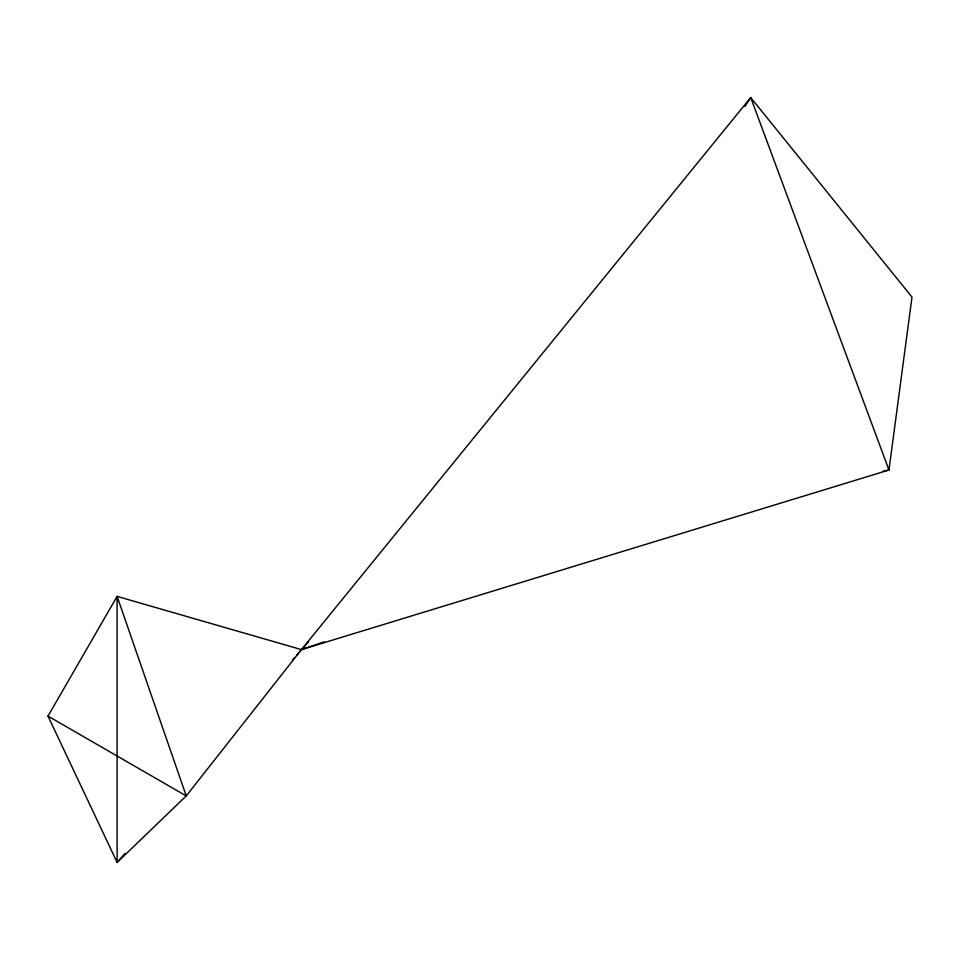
<?xml version="1.0" encoding="UTF-8"?>
<svg xmlns="http://www.w3.org/2000/svg" width="960" height="960" viewBox="0 0 960 960"><rect width="100%" height="100%" fill="white"/><g stroke="black" fill="none" stroke-linecap="round" stroke-linejoin="round"><path stroke-width="1.44" d="M48 716.112L117.12 596.388L301.44 649.608L888.96 470.028L912 297.096L750.72 97.56L301.44 649.608L186.24 795.924L117.12 862.44L48 716.112L186.24 795.924L117.12 596.388L117.12 862.44L124.968 853.38M745.032 106.332L750.72 97.56L888.96 470.028L883.08 471.156M292.62 659.796L294.576 657.528M296.532 655.26L308.532 641.868M304.032 648.108L301.44 649.608L324.12 641.88"/></g></svg>
